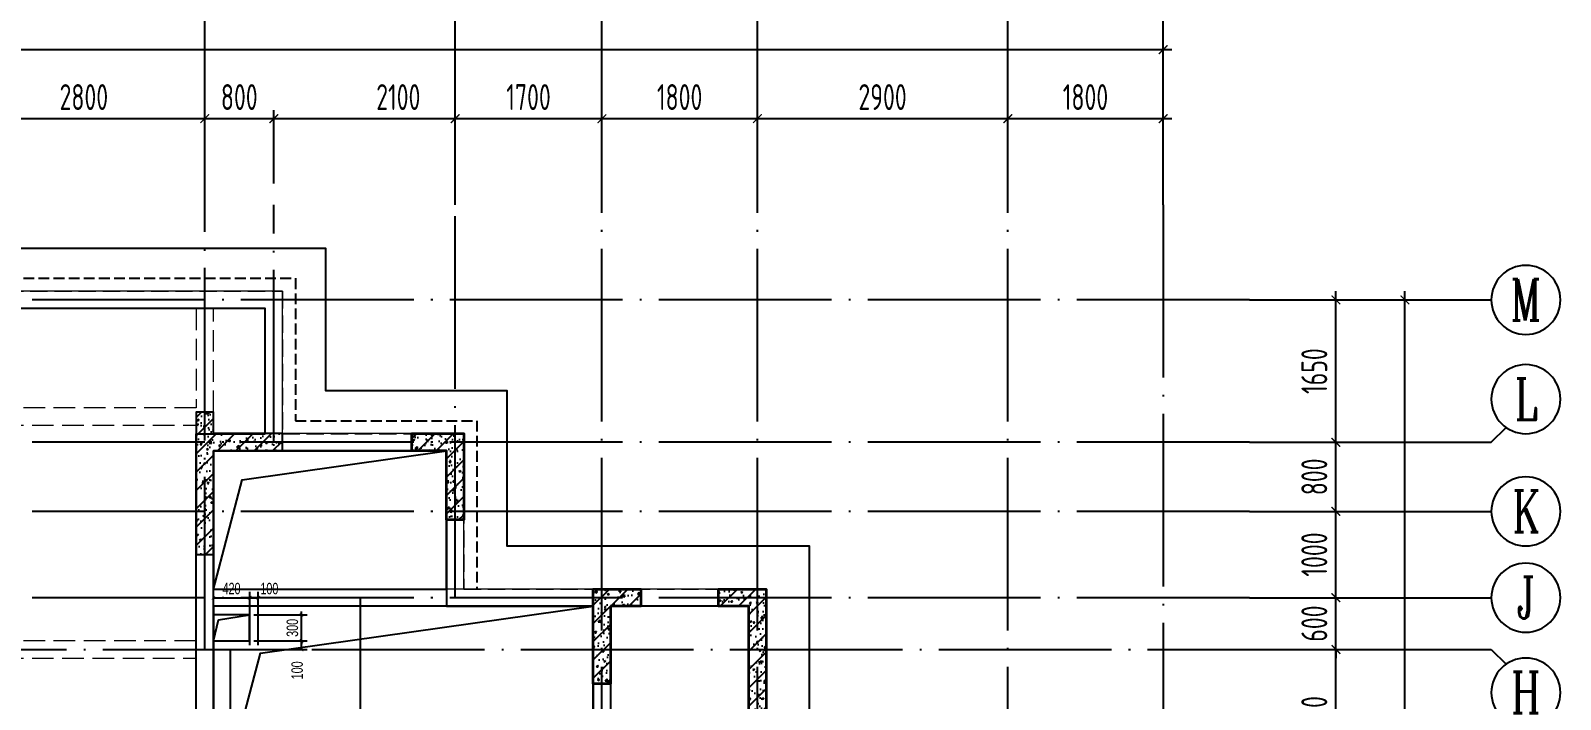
# Model space of a CAD drawing. Extents: x -655480 to 203344, y -294099 to 287156.
# Drawn here: x -155275 to -137558, y -206442 to -198693 of the extents above; entities that cross this region are included whole.
import ezdxf
from ezdxf.enums import TextEntityAlignment as Align

# ---------------------------------------------------------------- set-up
doc = ezdxf.new("R2010")
doc.units = 0
doc.header["$LTSCALE"] = 1000
for name, pattern in [('#P_--_20B1_001_t3$0$DASH', [0.35, 0.25, -0.1]), ('__DASH', [0.35, 0.25, -0.1]), ('DASH', [0.35, 0.25, -0.1]), ('DOTE', [2.42, 2, -0.2, 0.02, -0.2])]:
    doc.linetypes.add(name, pattern=pattern)
doc.layers.get('0').update_dxf_attribs({"linetype": 'CONTINUOUS'})
doc.layers.get('DEFPOINTS').update_dxf_attribs({"linetype": 'CONTINUOUS'})
for name, color, linetype in [('A-AXIS', 1, 'CONTINUOUS'), ('A-DOTE', 10, 'DOTE'), ('AXIS_NUM', 7, 'CONTINUOUS'), ('ROOF', 183, 'CONTINUOUS'), ('S-D洞口', 4, 'CONTINUOUS'), ('S-D洞口标注', 3, 'CONTINUOUS'), ('S-L主梁线', 4, 'DASH'), ('S-Q墙填充', 252, 'CONTINUOUS'), ('S-Q墙实线', 6, 'CONTINUOUS'), ('S-Y一般标注', 3, 'CONTINUOUS'), ('看线', 251, 'CONTINUOUS')]:
    doc.layers.add(name, color=color, linetype=linetype)
doc.layers.add('平面-看线', color=45, linetype='CONTINUOUS', lineweight=15)
doc.styles.add('TSSD_Axis', font='complex.shx', dxfattribs={"width": 0.7, "bigfont": 'hztxt.shx'})
doc.styles.add('TSSD_DIMENSION', font='Tssdeng.shx', dxfattribs={"width": 0.7, "bigfont": 'tssdchn.shx'})
doc.styles.add('结构文字', font='zstxt.shx', dxfattribs={"width": 0.7, "bigfont": 'zshz.shx'})
doc.dimstyles.new('STRUCK30', dxfattribs={"dimscale": 0.33333, "dimtxt": 400, "dimasz": 121, "dimexe": 200, "dimexo": 150, "dimgap": 115, "dimtad": 1, "dimdec": 0, "dimdsep": 46, "dimtxsty": '结构文字', "dimblk": 'ARCHTICK', "dimcen": 400, "dimclrd": 3, "dimclre": 3, "dimclrt": 7, "dimadec": 0, "dimazin": 0, "dimtfac": 1, "dimtdec": 0, "dimtix": 1, "dimtmove": 2, "dimatfit": 3, "dimldrblk": '_DIMX', "dimfxl": 1, "dimtolj": 1, "dimtzin": 0, "dimarcsym": 0})
doc.dimstyles.new('TSSD_100_100', dxfattribs={"dimtxt": 300, "dimasz": 100, "dimexe": 100, "dimexo": 250, "dimgap": 100, "dimtad": 1, "dimdec": 0, "dimzin": 0, "dimdsep": 46, "dimtxsty": 'TSSD_DIMENSION', "dimblk": 'ARCHTICK', "dimcen": 0, "dimdle": 100, "dimclrt": 7, "dimadec": 0, "dimazin": 0, "dimtfac": 1, "dimtdec": 0, "dimtix": 1, "dimtmove": 2, "dimatfit": 3, "dimldrblk": 'ARCHTICK', "dimfxl": 1, "dimtolj": 1, "dimtzin": 0, "dimarcsym": 0})
pattern_1 = [(50, (79242.38, 113232.59), (215.17805, -18.82564), [22.5, -247.5]), (355, (79242.38, 113232.6), (-41.6254, 225.6576), [18, -198]), (100.4514, (79260.31, 113231.02), (173.5528, 206.8319), [19.12206, -210.3426]), (46.1842, (79242.38, 113292.6), (320.1723, -49.6557), [33.75, -371.25]), (96.6356, (79269.06, 113288.45), (280.3988, 292.2354), [28.683, -315.5139]), (351.1842, (79242.38, 113292.6), (280.3986, 292.2356), [27, -297]), (21, (79272.38, 113277.59), (179.0721, -120.78567), [22.5, -247.5]), (326, (79272.38, 113277.6), (72.9946, 217.545), [18, -198]), (71.4514, (79287.3, 113267.52), (252.0668, 96.75915), [19.12206, -210.3426]), (37.5, (79242.38, 113232.59), (3.64796, 99.86816), [0, -195.6, 0, -201, 0, -198.75]), (7.5, (79242.38, 113232.59), (78.92086, 118.32351), [0, -114.6, 0, -191.1, 0, -75.75]), (327.5, (79175.48, 113232.59), (160.14673, -6.76646), [0, -75, 0, -234, 0, -310.5]), (317.5, (79145.48, 113232.59), (174.95585, 30.0315), [0, -97.5, 0, -155.4, 0, -220.5]), (45, (79242.38, 113232.59), (-106.066, 106.066), [])]

# ---------------------------------------------------------------- blocks, each defined once
blk = doc.blocks.new('_ArchTick')
at = {"color": 0, "linetype": 'ByBlock', "const_width": 0.15}
blk.add_lwpolyline([(-0.5, -0.5), (0.5, 0.5)], dxfattribs=at)
blk = doc.blocks.new('*D166')
at = {"layer": 'DEFPOINTS', "color": 0, "transparency": 16777216}
for p in [(43500, 19250), (40700, 18250), (43500, 18250)]:
    blk.add_point(p, dxfattribs=at)
at = {"layer": 'S-Y一般标注', "color": 0, "lineweight": -2, "transparency": 16777216}
for p, q in [((40700, 18500), (40700, 19350)), ((43500, 18500), (43500, 19350)), ((40600, 19250), (43600, 19250))]:
    blk.add_line(p, q, dxfattribs=at)
at = {"layer": 'S-Y一般标注', "color": 0, "lineweight": -2, "transparency": 16777216, "xscale": 100, "yscale": 100, "zscale": 100, "rotation": 180}
blk.add_blockref('_ArchTick', (40700, 19250), dxfattribs=at)
at = {"layer": 'S-Y一般标注', "color": 0, "lineweight": -2, "transparency": 16777216, "xscale": 100, "yscale": 100, "zscale": 100}
blk.add_blockref('_ArchTick', (43500, 19250), dxfattribs=at)
at = {"layer": 'S-Y一般标注', "color": 7, "transparency": 16777216, "insert": (42100, 19500), "char_height": 300, "attachment_point": 5, "style": 'TSSD_DIMENSION'}
blk.add_mtext('\\A1;2800', dxfattribs=at)
blk = doc.blocks.new('*D167')
at = {"layer": 'DEFPOINTS', "color": 0, "transparency": 16777216}
for p in [(46400, 19250), (44300, 18250), (46400, 18250)]:
    blk.add_point(p, dxfattribs=at)
at = {"layer": 'S-Y一般标注', "color": 0, "lineweight": -2, "transparency": 16777216}
for p, q in [((44300, 18500), (44300, 19350)), ((46400, 18500), (46400, 19350)), ((44200, 19250), (46500, 19250))]:
    blk.add_line(p, q, dxfattribs=at)
at = {"layer": 'S-Y一般标注', "color": 0, "lineweight": -2, "transparency": 16777216, "xscale": 100, "yscale": 100, "zscale": 100, "rotation": 180}
blk.add_blockref('_ArchTick', (44300, 19250), dxfattribs=at)
at = {"layer": 'S-Y一般标注', "color": 0, "lineweight": -2, "transparency": 16777216, "xscale": 100, "yscale": 100, "zscale": 100}
blk.add_blockref('_ArchTick', (46400, 19250), dxfattribs=at)
at = {"layer": 'S-Y一般标注', "color": 7, "transparency": 16777216, "insert": (45742, 19500), "char_height": 300, "attachment_point": 5, "style": 'TSSD_DIMENSION'}
blk.add_mtext('\\A1;2100', dxfattribs=at)
blk = doc.blocks.new('*D168')
at = {"layer": 'DEFPOINTS', "color": 0, "transparency": 16777216}
for p in [(48100, 19250), (46400, 18250), (48100, 18250)]:
    blk.add_point(p, dxfattribs=at)
at = {"layer": 'S-Y一般标注', "color": 0, "lineweight": -2, "transparency": 16777216}
for p, q in [((46400, 18500), (46400, 19350)), ((48100, 18500), (48100, 19350)), ((46300, 19250), (48200, 19250))]:
    blk.add_line(p, q, dxfattribs=at)
at = {"layer": 'S-Y一般标注', "color": 0, "lineweight": -2, "transparency": 16777216, "xscale": 100, "yscale": 100, "zscale": 100, "rotation": 180}
blk.add_blockref('_ArchTick', (46400, 19250), dxfattribs=at)
at = {"layer": 'S-Y一般标注', "color": 0, "lineweight": -2, "transparency": 16777216, "xscale": 100, "yscale": 100, "zscale": 100}
blk.add_blockref('_ArchTick', (48100, 19250), dxfattribs=at)
at = {"layer": 'S-Y一般标注', "color": 7, "transparency": 16777216, "insert": (47250, 19500), "char_height": 300, "attachment_point": 5, "style": 'TSSD_DIMENSION'}
blk.add_mtext('\\A1;1700', dxfattribs=at)
blk = doc.blocks.new('*D169')
at = {"layer": 'DEFPOINTS', "color": 0, "transparency": 16777216}
for p in [(49900, 19250), (48100, 18250), (49900, 18250)]:
    blk.add_point(p, dxfattribs=at)
at = {"layer": 'S-Y一般标注', "color": 0, "lineweight": -2, "transparency": 16777216}
for p, q in [((48100, 18500), (48100, 19350)), ((49900, 18500), (49900, 19350)), ((48000, 19250), (50000, 19250))]:
    blk.add_line(p, q, dxfattribs=at)
at = {"layer": 'S-Y一般标注', "color": 0, "lineweight": -2, "transparency": 16777216, "xscale": 100, "yscale": 100, "zscale": 100, "rotation": 180}
blk.add_blockref('_ArchTick', (48100, 19250), dxfattribs=at)
at = {"layer": 'S-Y一般标注', "color": 0, "lineweight": -2, "transparency": 16777216, "xscale": 100, "yscale": 100, "zscale": 100}
blk.add_blockref('_ArchTick', (49900, 19250), dxfattribs=at)
at = {"layer": 'S-Y一般标注', "color": 7, "transparency": 16777216, "insert": (49000, 19500), "char_height": 300, "attachment_point": 5, "style": 'TSSD_DIMENSION'}
blk.add_mtext('\\A1;1800', dxfattribs=at)
blk = doc.blocks.new('*D170')
at = {"layer": 'DEFPOINTS', "color": 0, "transparency": 16777216}
for p in [(52800, 19250), (49900, 18250), (52800, 18250)]:
    blk.add_point(p, dxfattribs=at)
at = {"layer": 'S-Y一般标注', "color": 0, "lineweight": -2, "transparency": 16777216}
for p, q in [((49900, 18500), (49900, 19350)), ((52800, 18500), (52800, 19350)), ((49800, 19250), (52900, 19250))]:
    blk.add_line(p, q, dxfattribs=at)
at = {"layer": 'S-Y一般标注', "color": 0, "lineweight": -2, "transparency": 16777216, "xscale": 100, "yscale": 100, "zscale": 100, "rotation": 180}
blk.add_blockref('_ArchTick', (49900, 19250), dxfattribs=at)
at = {"layer": 'S-Y一般标注', "color": 0, "lineweight": -2, "transparency": 16777216, "xscale": 100, "yscale": 100, "zscale": 100}
blk.add_blockref('_ArchTick', (52800, 19250), dxfattribs=at)
at = {"layer": 'S-Y一般标注', "color": 7, "transparency": 16777216, "insert": (51350, 19500), "char_height": 300, "attachment_point": 5, "style": 'TSSD_DIMENSION'}
blk.add_mtext('\\A1;2900', dxfattribs=at)
blk = doc.blocks.new('*D171')
at = {"layer": 'DEFPOINTS', "color": 0, "transparency": 16777216}
for p in [(54600, 19250), (52800, 18250), (54600, 18250)]:
    blk.add_point(p, dxfattribs=at)
at = {"layer": 'S-Y一般标注', "color": 0, "lineweight": -2, "transparency": 16777216}
for p, q in [((52800, 18500), (52800, 19350)), ((54600, 18500), (54600, 19350)), ((52700, 19250), (54700, 19250))]:
    blk.add_line(p, q, dxfattribs=at)
at = {"layer": 'S-Y一般标注', "color": 0, "lineweight": -2, "transparency": 16777216, "xscale": 100, "yscale": 100, "zscale": 100, "rotation": 180}
blk.add_blockref('_ArchTick', (52800, 19250), dxfattribs=at)
at = {"layer": 'S-Y一般标注', "color": 0, "lineweight": -2, "transparency": 16777216, "xscale": 100, "yscale": 100, "zscale": 100}
blk.add_blockref('_ArchTick', (54600, 19250), dxfattribs=at)
at = {"layer": 'S-Y一般标注', "color": 7, "transparency": 16777216, "insert": (53700, 19500), "char_height": 300, "attachment_point": 5, "style": 'TSSD_DIMENSION'}
blk.add_mtext('\\A1;1800', dxfattribs=at)
blk = doc.blocks.new('*D172')
at = {"layer": 'DEFPOINTS', "color": 0, "transparency": 16777216}
for p in [(54600, 20050), (4600, 18250), (54600, 18250)]:
    blk.add_point(p, dxfattribs=at)
at = {"layer": 'S-Y一般标注', "color": 0, "lineweight": -2, "transparency": 16777216}
for p, q in [((4500, 20050), (54700, 20050)), ((4600, 18500), (4600, 20150)), ((54600, 18500), (54600, 20150))]:
    blk.add_line(p, q, dxfattribs=at)
at = {"layer": 'S-Y一般标注', "color": 0, "lineweight": -2, "transparency": 16777216, "xscale": 100, "yscale": 100, "zscale": 100, "rotation": 180}
blk.add_blockref('_ArchTick', (4600, 20050), dxfattribs=at)
at = {"layer": 'S-Y一般标注', "color": 0, "lineweight": -2, "transparency": 16777216, "xscale": 100, "yscale": 100, "zscale": 100}
blk.add_blockref('_ArchTick', (54600, 20050), dxfattribs=at)
at = {"layer": 'S-Y一般标注', "color": 7, "transparency": 16777216, "insert": (29600, 20300), "char_height": 300, "attachment_point": 5, "style": 'TSSD_DIMENSION'}
blk.add_mtext('\\A1;50000', dxfattribs=at)
blk = doc.blocks.new('*D186')
at = {"layer": 'DEFPOINTS', "color": 0, "transparency": 16777216}
for p in [(44300, 19250), (43500, 18250), (44300, 18250)]:
    blk.add_point(p, dxfattribs=at)
at = {"layer": 'S-Y一般标注', "color": 0, "lineweight": -2, "transparency": 16777216}
for p, q in [((43500, 18500), (43500, 19350)), ((44300, 18500), (44300, 19350)), ((43400, 19250), (44400, 19250))]:
    blk.add_line(p, q, dxfattribs=at)
at = {"layer": 'S-Y一般标注', "color": 0, "lineweight": -2, "transparency": 16777216, "xscale": 100, "yscale": 100, "zscale": 100, "rotation": 180}
blk.add_blockref('_ArchTick', (43500, 19250), dxfattribs=at)
at = {"layer": 'S-Y一般标注', "color": 0, "lineweight": -2, "transparency": 16777216, "xscale": 100, "yscale": 100, "zscale": 100}
blk.add_blockref('_ArchTick', (44300, 19250), dxfattribs=at)
at = {"layer": 'S-Y一般标注', "color": 7, "transparency": 16777216, "insert": (43900, 19500), "char_height": 300, "attachment_point": 5, "style": 'TSSD_DIMENSION'}
blk.add_mtext('\\A1;800', dxfattribs=at)
blk = doc.blocks.new('*D203')
at = {"layer": 'DEFPOINTS', "color": 0, "transparency": 16777216}
for p in [(55600, 13100), (56600, 13100), (55600, 11500)]:
    blk.add_point(p, dxfattribs=at)
at = {"layer": 'S-Y一般标注', "color": 0, "lineweight": -2, "transparency": 16777216}
for p, q in [((56600, 11400), (56600, 13200)), ((55850, 13100), (56700, 13100)), ((55850, 11500), (56700, 11500))]:
    blk.add_line(p, q, dxfattribs=at)
at = {"layer": 'S-Y一般标注', "color": 0, "lineweight": -2, "transparency": 16777216, "xscale": 100, "yscale": 100, "zscale": 100}
for p, rotation in [((56600, 13100), 90), ((56600, 11500), 270)]:
    blk.add_blockref('_ArchTick', p, dxfattribs=dict(at, rotation=rotation))
at = {"layer": 'S-Y一般标注', "color": 7, "transparency": 16777216, "insert": (56350, 12300), "char_height": 300, "attachment_point": 5, "rotation": 90, "style": 'TSSD_DIMENSION'}
blk.add_mtext('\\A1;1600', dxfattribs=at)
blk = doc.blocks.new('*D204')
at = {"layer": 'DEFPOINTS', "color": 0, "transparency": 16777216}
for p in [(55600, 13700), (56600, 13700), (55600, 13100)]:
    blk.add_point(p, dxfattribs=at)
at = {"layer": 'S-Y一般标注', "color": 0, "lineweight": -2, "transparency": 16777216}
for p, q in [((55850, 13700), (56700, 13700)), ((56600, 13700), (56600, 13800)), ((56600, 13100), (56600, 13700)), ((55850, 13100), (56700, 13100)), ((56600, 13100), (56600, 13000))]:
    blk.add_line(p, q, dxfattribs=at)
at = {"layer": 'S-Y一般标注', "color": 0, "lineweight": -2, "transparency": 16777216, "xscale": 100, "yscale": 100, "zscale": 100}
for p, rotation in [((56600, 13700), 270), ((56600, 13100), 90)]:
    blk.add_blockref('_ArchTick', p, dxfattribs=dict(at, rotation=rotation))
at = {"layer": 'S-Y一般标注', "color": 7, "transparency": 16777216, "insert": (56350, 13400), "char_height": 300, "attachment_point": 5, "rotation": 90, "style": 'TSSD_DIMENSION'}
blk.add_mtext('\\A1;600', dxfattribs=at)
blk = doc.blocks.new('ts_axno')
at = {"color": 0, "linetype": 'ByBlock', "lineweight": -2}
blk.add_circle((0, 0), 0.5, dxfattribs=at)
at = {"color": 0, "linetype": 'ByBlock', "lineweight": -2, "style": 'TSSD_Axis', "width": 0.7}
blk.add_attdef('A', text='', height=0.6, dxfattribs=at).set_placement((0, 0), align=Align.MIDDLE_CENTER)
blk = doc.blocks.new('*D205')
at = {"layer": 'DEFPOINTS', "color": 0, "transparency": 16777216}
for p in [(55600, 14700), (56600, 14700), (55600, 13700)]:
    blk.add_point(p, dxfattribs=at)
at = {"layer": 'S-Y一般标注', "color": 0, "lineweight": -2, "transparency": 16777216}
for p, q in [((56600, 13600), (56600, 14800)), ((55850, 14700), (56700, 14700)), ((55850, 13700), (56700, 13700))]:
    blk.add_line(p, q, dxfattribs=at)
at = {"layer": 'S-Y一般标注', "color": 0, "lineweight": -2, "transparency": 16777216, "xscale": 100, "yscale": 100, "zscale": 100}
for p, rotation in [((56600, 14700), 90), ((56600, 13700), 270)]:
    blk.add_blockref('_ArchTick', p, dxfattribs=dict(at, rotation=rotation))
at = {"layer": 'S-Y一般标注', "color": 7, "transparency": 16777216, "insert": (56350, 14200), "char_height": 300, "attachment_point": 5, "rotation": 90, "style": 'TSSD_DIMENSION'}
blk.add_mtext('\\A1;1000', dxfattribs=at)
blk = doc.blocks.new('*D206')
at = {"layer": 'DEFPOINTS', "color": 0, "transparency": 16777216}
for p in [(55600, 17150), (57400, 17150), (55600, 4600)]:
    blk.add_point(p, dxfattribs=at)
at = {"layer": 'S-Y一般标注', "color": 0, "lineweight": -2, "transparency": 16777216}
for p, q in [((57400, 4500), (57400, 17250)), ((55850, 17150), (57500, 17150)), ((55850, 4600), (57500, 4600))]:
    blk.add_line(p, q, dxfattribs=at)
at = {"layer": 'S-Y一般标注', "color": 0, "lineweight": -2, "transparency": 16777216, "xscale": 100, "yscale": 100, "zscale": 100}
for p, rotation in [((57400, 17150), 90), ((57400, 4600), 270)]:
    blk.add_blockref('_ArchTick', p, dxfattribs=dict(at, rotation=rotation))
at = {"layer": 'S-Y一般标注', "color": 7, "transparency": 16777216, "insert": (57150, 10875), "char_height": 300, "attachment_point": 5, "rotation": 90, "style": 'TSSD_DIMENSION'}
blk.add_mtext('\\A1;12550', dxfattribs=at)
blk = doc.blocks.new('*D207')
at = {"layer": 'DEFPOINTS', "color": 0, "transparency": 16777216}
for p in [(55600, 15500), (56600, 15500), (55600, 14700)]:
    blk.add_point(p, dxfattribs=at)
at = {"layer": 'S-Y一般标注', "color": 0, "lineweight": -2, "transparency": 16777216}
for p, q in [((56600, 14600), (56600, 15600)), ((55850, 15500), (56700, 15500)), ((55850, 14700), (56700, 14700))]:
    blk.add_line(p, q, dxfattribs=at)
at = {"layer": 'S-Y一般标注', "color": 0, "lineweight": -2, "transparency": 16777216, "xscale": 100, "yscale": 100, "zscale": 100}
for p, rotation in [((56600, 15500), 90), ((56600, 14700), 270)]:
    blk.add_blockref('_ArchTick', p, dxfattribs=dict(at, rotation=rotation))
at = {"layer": 'S-Y一般标注', "color": 7, "transparency": 16777216, "insert": (56350, 15100), "char_height": 300, "attachment_point": 5, "rotation": 90, "style": 'TSSD_DIMENSION'}
blk.add_mtext('\\A1;800', dxfattribs=at)
blk = doc.blocks.new('*D210')
at = {"layer": 'DEFPOINTS', "color": 0, "transparency": 16777216}
for p in [(55600, 17150), (56600, 17150), (55600, 15500)]:
    blk.add_point(p, dxfattribs=at)
at = {"layer": 'S-Y一般标注', "color": 0, "lineweight": -2, "transparency": 16777216}
for p, q in [((56600, 15400), (56600, 17250)), ((55850, 17150), (56700, 17150)), ((55850, 15500), (56700, 15500))]:
    blk.add_line(p, q, dxfattribs=at)
at = {"layer": 'S-Y一般标注', "color": 0, "lineweight": -2, "transparency": 16777216, "xscale": 100, "yscale": 100, "zscale": 100}
for p, rotation in [((56600, 17150), 90), ((56600, 15500), 270)]:
    blk.add_blockref('_ArchTick', p, dxfattribs=dict(at, rotation=rotation))
at = {"layer": 'S-Y一般标注', "color": 7, "transparency": 16777216, "insert": (56350, 16325), "char_height": 300, "attachment_point": 5, "rotation": 90, "style": 'TSSD_DIMENSION'}
blk.add_mtext('\\A1;1650', dxfattribs=at)
blk = doc.blocks.new('20210731.05472099')
at = {"layer": 'ROOF', "ltscale": 0.8}
for points in [[(25700, 3000), (25700, 8000), (27550, 8000), (27550, 10800), (31050, 10800), (31050, 12600), (33150, 12600), (33150, 14250), (38750, 14250), (38750, 12600), (40850, 12600), (40850, 10800), (44350, 10800), (44350, 8500), (45050, 8500)], [(38050, 12100), (38050, 13550), (33850, 13550), (33850, 12100), (34650, 12100), (34650, 9500), (32650, 9500), (32650, 10100), (28250, 10100), (28250, 7300), (26400, 7300), (26400, 3000), (32850, 3000), (32850, 1200), (39050, 1200), (39050, 3000), (44850, 3000), (44850, 7300), (43650, 7300), (43650, 10100), (42050, 10100), (42050, 7300), (37300, 7300)], [(37250, 8100), (37250, 12100), (38050, 12100)], [(37300, 7900), (37450, 7900), (37450, 11900), (40150, 11900), (40150, 10100), (41850, 10100), (41850, 7500), (37300, 7500)]]:
    blk.add_lwpolyline(points, dxfattribs=at)
at = {"layer": '平面-看线', "linetype": 'DASH', "ltscale": 0.8}
blk.add_lwpolyline([(26000, 3000), (26200, 3000), (26200, 7500), (28050, 7500), (28050, 10300), (31550, 10300), (31550, 12100), (33650, 12100), (33650, 13750), (38250, 13750), (38250, 12100), (40350, 12100), (40350, 10300), (43850, 10300), (43850, 8400)], dxfattribs=at)
at = {"layer": '看线', "color": 202, "linetype": '#P_--_20B1_001_t3$0$DASH', "ltscale": 0.5}
blk.add_lwpolyline([(31400, 10300), (31400, 12250), (33500, 12250), (33500, 13900), (38400, 13900), (38400, 12250), (40500, 12250), (40500, 10300)], dxfattribs=at)
blk = doc.blocks.new('20210807.15294921')
at = {"layer": 'S-Q墙填充'}
h = blk.add_hatch(dxfattribs=at)
h.set_pattern_fill('ARMORED', color=252, scale=30, style=0)
h.set_pattern_definition([(50, (73980.54, 281268.66), (215.17805, -18.82564), [22.5, -247.5]), (355, (73980.54, 281268.66), (-41.6254, 225.65764), [18, -198]), (100.4514, (73998.48, 281267.1), (173.55281, 206.83186), [19.12206, -210.34263]), (46.1842, (73980.54, 281328.66), (320.1723, -49.6557), [33.75, -371.25]), (96.6356, (74007.23, 281324.53), (280.3988, 292.23536), [28.6831, -315.5139]), (351.1842, (73980.54, 281328.66), (280.3986, 292.2356), [27, -297]), (21, (74010.54, 281313.66), (179.07212, -120.78567), [22.5, -247.5]), (326, (74010.54, 281313.66), (72.9946, 217.54501), [18, -198]), (71.4514, (74025.47, 281303.6), (252.06679, 96.75915), [19.12206, -210.34263]), (37.5, (73980.544, 281268.66), (3.647957, 99.868156), [0, -195.6, 0, -201, 0, -198.75]), (7.5, (73980.54, 281268.66), (78.92086, 118.323514), [0, -114.6, 0, -191.1, 0, -75.75]), (327.5, (73913.644, 281268.66), (160.14673, -6.766462), [0, -75, 0, -234, 0, -310.5]), (317.5, (73883.64, 281268.66), (174.95585, 30.031495), [0, -97.5, 0, -155.4, 0, -220.5]), (45, (73980.54, 281268.66), (-106.06602, 106.06602), [])])
h.paths.add_polyline_path([(97116, 67840), (97116, 66540), (97316, 66540), (97316, 67740), (98115, 67740), (98115, 67940), (97316, 67940), (97316, 68190), (97116, 68190)])
h = blk.add_hatch(dxfattribs=at)
h.set_pattern_fill('ARMORED', color=252, scale=30, style=0)
h.set_pattern_definition(pattern_1)
h.paths.add_polyline_path([(100016, 66940), (100016, 67740), (99616, 67740), (99616, 67940), (100216, 67940), (100216, 66940)])
h = blk.add_hatch(dxfattribs=at)
h.set_pattern_fill('ARMORED', color=252, scale=30, style=0)
h.set_pattern_definition(pattern_1)
h.paths.add_polyline_path([(101916, 65940), (101916, 65040), (101716, 65040), (101716, 66140), (102266, 66140), (102266, 65940)])
h = blk.add_hatch(dxfattribs=at)
h.set_pattern_fill('ARMORED', color=252, scale=30, style=0)
h.set_pattern_definition(pattern_1)
h.paths.add_polyline_path([(103516, 65940), (103166, 65940), (103166, 66140), (103716, 66140), (103716, 63140), (103516, 63140)])
at = {"layer": 'S-D洞口', "color": 5}
for points in [[(97316, 66140), (100016, 66140), (100016, 67740), (97316, 67740), (97316, 66140), (97651, 67405), (100016, 67740)], [(97316, 63340), (101716, 63340), (101716, 65940), (97316, 65940), (97316, 63340), (97860, 65395), (101716, 65940)]]:
    blk.add_lwpolyline(points, dxfattribs=at)
at = {"layer": 'S-L主梁线', "linetype": 'ByBlock', "lineweight": 18}
for p, q in [((97216, 69590), (94416, 69590)), ((98116, 69590), (97216, 69590)), ((98116, 67940), (98116, 69590)), ((99616, 67940), (98115, 67940)), ((98115, 67740), (99616, 67740)), ((100016, 66940), (100016, 66140)), ((100216, 66140), (100216, 66940)), ((101716, 66140), (100116, 66140)), ((103166, 66140), (102266, 66140))]:
    blk.add_line(p, q, dxfattribs=at)
at = {"layer": 'S-L主梁线', "linetype": '__DASH', "lineweight": 18}
for p, q in [((94516, 69390), (97116, 69390)), ((97116, 69390), (97116, 68240)), ((97316, 69390), (97916, 69390)), ((97316, 68190), (97316, 69390)), ((97916, 69390), (97916, 67940)), ((97116, 68240), (94516, 68240)), ((94516, 68040), (97116, 68040)), ((97116, 66540), (97116, 66040)), ((97316, 66140), (97316, 66540)), ((100116, 66140), (97316, 66140)), ((97116, 66040), (97116, 65540)), ((97316, 65440), (97316, 65940)), ((97316, 65940), (100116, 65940)), ((100116, 65940), (101716, 65940)), ((102266, 65940), (103166, 65940)), ((97116, 65540), (94516, 65540)), ((97316, 63940), (97316, 65440)), ((94516, 65340), (97116, 65340)), ((97116, 65340), (97116, 63940)), ((101716, 65040), (101716, 63340)), ((101916, 63340), (101916, 65040))]:
    blk.add_line(p, q, dxfattribs=at)
at = {"layer": 'S-Q墙实线'}
blk.add_lwpolyline([(97116, 67840), (97116, 66540), (97316, 66540), (97316, 67740), (98115, 67740), (98115, 67940), (97316, 67940), (97316, 68190), (97116, 68190)], close=True, dxfattribs=at)
at = {"layer": 'S-Q墙实线', "lineweight": 35}
for points in [[(100016, 66940), (100016, 67740), (99616, 67740), (99616, 67940), (100216, 67940), (100216, 66940)], [(101916, 65940), (101916, 65040), (101716, 65040), (101716, 66140), (102266, 66140), (102266, 65940)], [(103516, 65940), (103166, 65940), (103166, 66140), (103716, 66140), (103716, 63140), (103516, 63140)]]:
    blk.add_lwpolyline(points, close=True, dxfattribs=at)
blk = doc.blocks.new('*D1429')
at = {"layer": 'DEFPOINTS', "color": 0, "transparency": 16777216}
for p in [(-152738, -205463), (-152138, -205463), (-152738, -205763)]:
    blk.add_point(p, dxfattribs=at)
at = {"layer": 'S-D洞口标注', "color": 3, "lineweight": -2, "transparency": 16777216}
for p, q in [((-152688, -205463), (-152072, -205463)), ((-152138, -205463), (-152138, -205422)), ((-152138, -205763), (-152138, -205463)), ((-152688, -205763), (-152072, -205763)), ((-152138, -205763), (-152138, -205803))]:
    blk.add_line(p, q, dxfattribs=at)
at = {"layer": 'S-D洞口标注', "color": 3, "lineweight": -2, "transparency": 16777216, "xscale": 40.33293, "yscale": 40.33293, "zscale": 40.33293}
for p, rotation in [((-152138, -205463), 270), ((-152138, -205763), 90)]:
    blk.add_blockref('_ArchTick', p, dxfattribs=dict(at, rotation=rotation))
at = {"layer": 'S-D洞口标注', "color": 7, "transparency": 16777216, "insert": (-152243, -205613), "char_height": 133.3, "attachment_point": 5, "rotation": 90, "style": '结构文字'}
blk.add_mtext('\\A1;300', dxfattribs=at)
blk = doc.blocks.new('_DIMX')
blk.add_line((-150, 0), (150, 0))
at = {"const_width": 50}
blk.add_lwpolyline([(-70, -70), (70, 70)], dxfattribs=at)
blk = doc.blocks.new('*D1430')
at = {"layer": 'DEFPOINTS', "color": 0, "transparency": 16777216}
for p in [(-152738, -205263), (-153158, -205863), (-152738, -205863)]:
    blk.add_point(p, dxfattribs=at)
at = {"layer": 'S-D洞口标注', "color": 3, "lineweight": -2, "transparency": 16777216}
for p, q in [((-153158, -205813), (-153158, -205197)), ((-153158, -205263), (-152738, -205263)), ((-152738, -205813), (-152738, -205197))]:
    blk.add_line(p, q, dxfattribs=at)
at = {"layer": 'S-D洞口标注', "color": 3, "lineweight": -2, "transparency": 16777216, "xscale": 40.33293, "yscale": 40.33293, "zscale": 40.33293, "rotation": 180}
blk.add_blockref('_ArchTick', (-153158, -205263), dxfattribs=at)
at = {"layer": 'S-D洞口标注', "color": 3, "lineweight": -2, "transparency": 16777216, "xscale": 40.33293, "yscale": 40.33293, "zscale": 40.33293}
blk.add_blockref('_ArchTick', (-152738, -205263), dxfattribs=at)
at = {"layer": 'S-D洞口标注', "color": 7, "transparency": 16777216, "insert": (-152948, -205158), "char_height": 133.3, "attachment_point": 5, "style": '结构文字'}
blk.add_mtext('\\A1;420', dxfattribs=at)
blk = doc.blocks.new('*D1431')
at = {"layer": 'DEFPOINTS', "color": 0, "transparency": 16777216}
for p in [(-152638, -205263), (-152738, -205863), (-152638, -205863)]:
    blk.add_point(p, dxfattribs=at)
at = {"layer": 'S-D洞口标注', "color": 3, "lineweight": -2, "transparency": 16777216}
for p, q in [((-152738, -205813), (-152738, -205197)), ((-152738, -205263), (-152638, -205263)), ((-152638, -205813), (-152638, -205197))]:
    blk.add_line(p, q, dxfattribs=at)
at = {"layer": 'S-D洞口标注', "color": 3, "lineweight": -2, "transparency": 16777216, "xscale": 40.33293, "yscale": 40.33293, "zscale": 40.33293, "rotation": 180}
blk.add_blockref('_ArchTick', (-152738, -205263), dxfattribs=at)
at = {"layer": 'S-D洞口标注', "color": 3, "lineweight": -2, "transparency": 16777216, "xscale": 40.33293, "yscale": 40.33293, "zscale": 40.33293}
blk.add_blockref('_ArchTick', (-152638, -205263), dxfattribs=at)
at = {"layer": 'S-D洞口标注', "color": 7, "transparency": 16777216, "insert": (-152510, -205158), "char_height": 133.3, "attachment_point": 5, "style": '结构文字'}
blk.add_mtext('\\A1;100', dxfattribs=at)
blk = doc.blocks.new('*D1432')
at = {"layer": 'DEFPOINTS', "color": 0, "transparency": 16777216}
for p in [(-152738, -205763), (-152738, -205863), (-152138, -205763)]:
    blk.add_point(p, dxfattribs=at)
at = {"layer": 'S-D洞口标注', "color": 3, "lineweight": -2, "transparency": 16777216}
for p, q in [((-152688, -205763), (-152072, -205763)), ((-152688, -205863), (-152072, -205863)), ((-152138, -205863), (-152138, -205763))]:
    blk.add_line(p, q, dxfattribs=at)
at = {"layer": 'S-D洞口标注', "color": 3, "lineweight": -2, "transparency": 16777216, "xscale": 40.33293, "yscale": 40.33293, "zscale": 40.33293}
for p, rotation in [((-152138, -205763), 90), ((-152138, -205863), 270)]:
    blk.add_blockref('_ArchTick', p, dxfattribs=dict(at, rotation=rotation))
at = {"layer": 'S-D洞口标注', "color": 7, "transparency": 16777216, "insert": (-152188, -206105), "char_height": 133.3, "attachment_point": 5, "rotation": 90, "style": '结构文字'}
blk.add_mtext('\\A1;100', dxfattribs=at)
blk = doc.blocks.new('20210726.16395156')
at = {"layer": 'A-AXIS'}
for p, q in [((43500, 18249.9), (43500, 21049.9)), ((46400, 18249.9), (46400, 21049.9)), ((48100, 18249.9), (48100, 21049.9)), ((49900, 18249.9), (49900, 21049.9)), ((52800, 18249.9), (52800, 21049.9)), ((54600, 18249.9), (54600, 21049.9)), ((55600, 17150), (58400, 17150)), ((58400, 15500), (58571.6, 15671.7)), ((55600, 15500), (58400, 15500)), ((55600, 14700), (58400, 14700)), ((55600, 13700), (58400, 13700)), ((55600, 13100.3), (58400, 13100.3)), ((58400, 13100.3), (58571.6, 12928.7))]:
    blk.add_line(p, q, dxfattribs=at)
at = {"layer": 'A-DOTE'}
for p, q in [((43500, 13100.3), (43500, 18249.9)), ((44300, 15500), (44300, 18249.9)), ((46400, 13700), (46400, 18249.9)), ((48100, 10900), (48100, 18249.9)), ((49900, 10900), (49900, 18249.9)), ((52800, 10900), (52800, 18249.9)), ((54600, 18249.9), (54600, 3600)), ((55600, 17150), (3600, 17150)), ((55600, 15500), (3600, 15500)), ((55600, 14700), (3600, 14700)), ((55600, 13700), (3600, 13700)), ((45299.8, 13700), (45300, 3600)), ((3600, 13100.3), (55600, 13100.3)), ((43800, 11500), (43800, 13100))]:
    blk.add_line(p, q, dxfattribs=at)
at = {"layer": 'A-AXIS'}
ref = blk.add_blockref('ts_axno', (58800, 17150), dxfattribs=dict(at, xscale=-800, yscale=800, zscale=800))
ref.add_attrib('G', 'M', dxfattribs={"layer": 'AXIS_NUM', "height": 480, "style": 'TSSD_Axis', "width": 0.7}).set_placement((58800, 17150), align=Align.MIDDLE_CENTER)
ref = blk.add_blockref('ts_axno', (58800, 16000), dxfattribs=dict(at, xscale=-800, yscale=800, zscale=800))
ref.add_attrib('G', 'L', dxfattribs={"layer": 'AXIS_NUM', "height": 480, "style": 'TSSD_Axis', "width": 0.7}).set_placement((58800, 16000), align=Align.MIDDLE_CENTER)
ref = blk.add_blockref('ts_axno', (58800, 14700), dxfattribs=dict(at, xscale=-800, yscale=800, zscale=800))
ref.add_attrib('G', 'K', dxfattribs={"layer": 'AXIS_NUM', "height": 480, "style": 'TSSD_Axis', "width": 0.7}).set_placement((58800, 14700), align=Align.MIDDLE_CENTER)
ref = blk.add_blockref('ts_axno', (58800, 13700), dxfattribs=dict(at, xscale=-800, yscale=800, zscale=800))
ref.add_attrib('G', 'J', dxfattribs={"layer": 'AXIS_NUM', "height": 480, "style": 'TSSD_Axis', "width": 0.7}).set_placement((58800, 13700), align=Align.MIDDLE_CENTER)
ref = blk.add_blockref('ts_axno', (58800, 12600.3), dxfattribs=dict(at, xscale=-800, yscale=800, zscale=800))
ref.add_attrib('C', 'H', dxfattribs={"layer": 'AXIS_NUM', "height": 480, "style": 'TSSD_Axis', "width": 0.7}).set_placement((58800, 12600.3), align=Align.MIDDLE_CENTER)
at = {"layer": 'S-Y一般标注'}
for base, p1, p2, picture, middle in [((54600, 20049.9), (4600, 18249.9), (54600, 18249.9), '*D172', (29600, 20299.9)), ((43500, 19249.9), (40700, 18249.9), (43500, 18249.9), '*D166', (42100, 19499.9)), ((44300, 19249.9), (43500, 18249.9), (44300, 18249.9), '*D186', (43900, 19499.9)), ((48100, 19249.9), (46400, 18249.9), (48100, 18249.9), '*D168', (47250, 19499.9)), ((49900, 19249.9), (48100, 18249.9), (49900, 18249.9), '*D169', (49000, 19499.9)), ((52800, 19249.9), (49900, 18249.9), (52800, 18249.9), '*D170', (51350, 19499.9)), ((54600, 19249.9), (52800, 18249.9), (54600, 18249.9), '*D171', (53700, 19499.9))]:
    dim = blk.add_linear_dim(base=base, p1=p1, p2=p2, dimstyle='TSSD_100_100', dxfattribs=at)
    dim.commit()
    dim.dimension.update_dxf_attribs({"geometry": picture, "text_midpoint": middle})
dim = blk.add_linear_dim(base=(46400, 19249.9), p1=(44300, 18249.9), p2=(46400, 18249.9), dimstyle='TSSD_100_100', dxfattribs=at)
dim.commit()
dim.dimension.update_dxf_attribs({"geometry": '*D167', "text_midpoint": (45741.9, 19499.9), "dimtype": 160})
for base, p1, p2, picture, middle in [((57400, 17150), (55600, 4600), (55600, 17150), '*D206', (57150, 10875)), ((56600, 17150), (55600, 15500), (55600, 17150), '*D210', (56350, 16325)), ((56600, 15500), (55600, 14700), (55600, 15500), '*D207', (56350, 15100)), ((56600, 14700), (55600, 13700), (55600, 14700), '*D205', (56350, 14200)), ((56600, 13700), (55600, 13100.3), (55600, 13700), '*D204', (56350, 13400.2)), ((56600, 13100.3), (55600, 11500), (55600, 13100.3), '*D203', (56350, 12300.2))]:
    dim = blk.add_linear_dim(base=base, p1=p1, p2=p2, angle=90, dimstyle='TSSD_100_100', dxfattribs=at)
    dim.commit()
    dim.dimension.update_dxf_attribs({"geometry": picture, "text_midpoint": middle})

msp = doc.modelspace()

# ---------------------------------------------------------------- linework, layer by layer
at = {"layer": 'S-D洞口', "color": 5}
for points in [[(-153158.47, -205163.03), (-150458.47, -205163.03), (-150458.47, -203563.03), (-153158.47, -203563.03), (-153158.47, -205163.03), (-152823.59, -203897.92), (-150458.47, -203563.03)], [(-153158.47, -207963.03), (-148758.48, -207963.03), (-148758.48, -205363.03), (-153158.47, -205363.03), (-153158.47, -207963.03), (-152613.71, -205907.79), (-148758.48, -205363.03)], [(-153158.47, -205762.76), (-152738.47, -205762.76), (-152738.47, -205462.76), (-153158.47, -205462.76), (-153158.47, -205762.76), (-153100.14, -205521.1), (-152738.47, -205462.76)]]:
    msp.add_lwpolyline(points, dxfattribs=at)

# ---------------------------------------------------------------- block references
at = {"layer": 'A-DOTE'}
msp.add_blockref('20210726.16395156', (-196758.47, -218963.08), dxfattribs=at)
at = {"layer": 'ROOF'}
msp.add_blockref('20210731.05472099', (-190608.47, -215463.03), dxfattribs=at)
at = {"layer": 'S-Q墙填充'}
msp.add_blockref('20210807.15294921', (-250474.11, -271302.58), dxfattribs=at)

# ---------------------------------------------------------------- dimensions: what is measured, and where the dimension line sits
at = {"layer": 'S-D洞口标注'}
dim = msp.add_linear_dim(base=(-152738.47, -205263.36), p1=(-153158.47, -205863.36), p2=(-152738.47, -205862.76), dimstyle='STRUCK30', dxfattribs=at)
dim.commit()
dim.dimension.update_dxf_attribs({"geometry": '*D1430', "text_midpoint": (-152948.47, -205158.37)})
dim = msp.add_linear_dim(base=(-152638.48, -205263.36), p1=(-152738.47, -205862.76), p2=(-152638.48, -205862.76), dimstyle='STRUCK30', dxfattribs=at)
dim.commit()
dim.dimension.update_dxf_attribs({"geometry": '*D1431', "text_midpoint": (-152509.59, -205158.36), "dimtype": 160})
dim = msp.add_linear_dim(base=(-152138.47, -205462.76), p1=(-152738.47, -205762.76), p2=(-152738.47, -205462.76), angle=90, dimstyle='STRUCK30', dxfattribs=at)
dim.commit()
dim.dimension.update_dxf_attribs({"geometry": '*D1429', "text_midpoint": (-152243.47, -205612.76)})
dim = msp.add_linear_dim(base=(-152138.47, -205762.76), p1=(-152738.47, -205862.76), p2=(-152738.47, -205762.76), angle=90, dimstyle='STRUCK30', dxfattribs=at)
dim.commit()
dim.dimension.update_dxf_attribs({"geometry": '*D1432', "text_midpoint": (-152188.47, -206104.69), "dimtype": 160})

doc.saveas('drawing.dxf')
